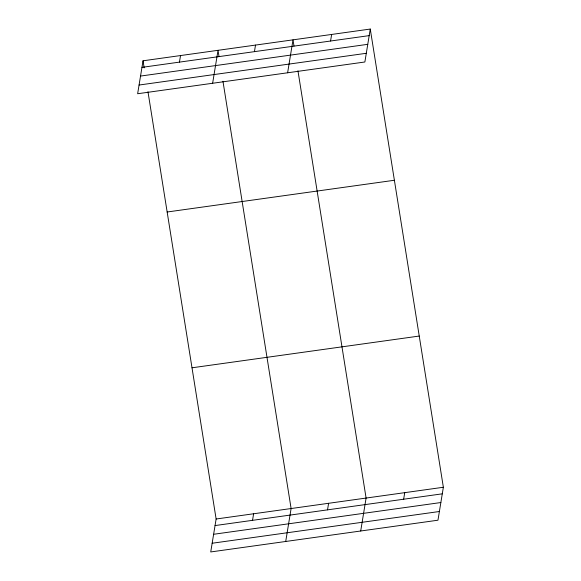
<?xml version="1.0" encoding="UTF-8"?>
<svg xmlns="http://www.w3.org/2000/svg" width="581" height="581" viewBox="0 0 581 581"><rect width="100%" height="100%" fill="white"/><g stroke="black" fill="none" stroke-linecap="round" stroke-linejoin="round"><path stroke-width="0.87" d="M143.035 60.794L137.639 93.737L364.875 61.993L370.271 29.05L143.035 60.794L144.168 67.868M179.456 62.123L180.531 55.558M212.631 83.265L218.028 50.322L219.015 56.51M254.442 51.651L255.517 45.078M287.617 72.792L293.013 39.842L294.001 46.03M147.973 91.74L216.125 519.007L210.729 551.95L437.965 520.206L443.361 487.263L370.271 29.05M330.567 41.019L331.642 34.446M252.539 520.336L253.614 513.764M285.714 541.477L291.11 508.528L222.959 81.267M327.531 509.857L328.606 503.291M360.707 530.998L366.095 498.055L297.951 70.795M403.65 499.224L404.732 492.659M141.96 67.36L369.196 35.623M140.537 76.067L367.773 44.323M139.07 85.037L366.306 53.292M167.154 212L394.39 180.263M192.006 367.795L419.242 336.05M216.125 519.007L443.361 487.263M215.05 525.573L442.286 493.828M213.619 534.28L440.856 502.536M212.152 543.242L439.389 511.505"/></g></svg>
